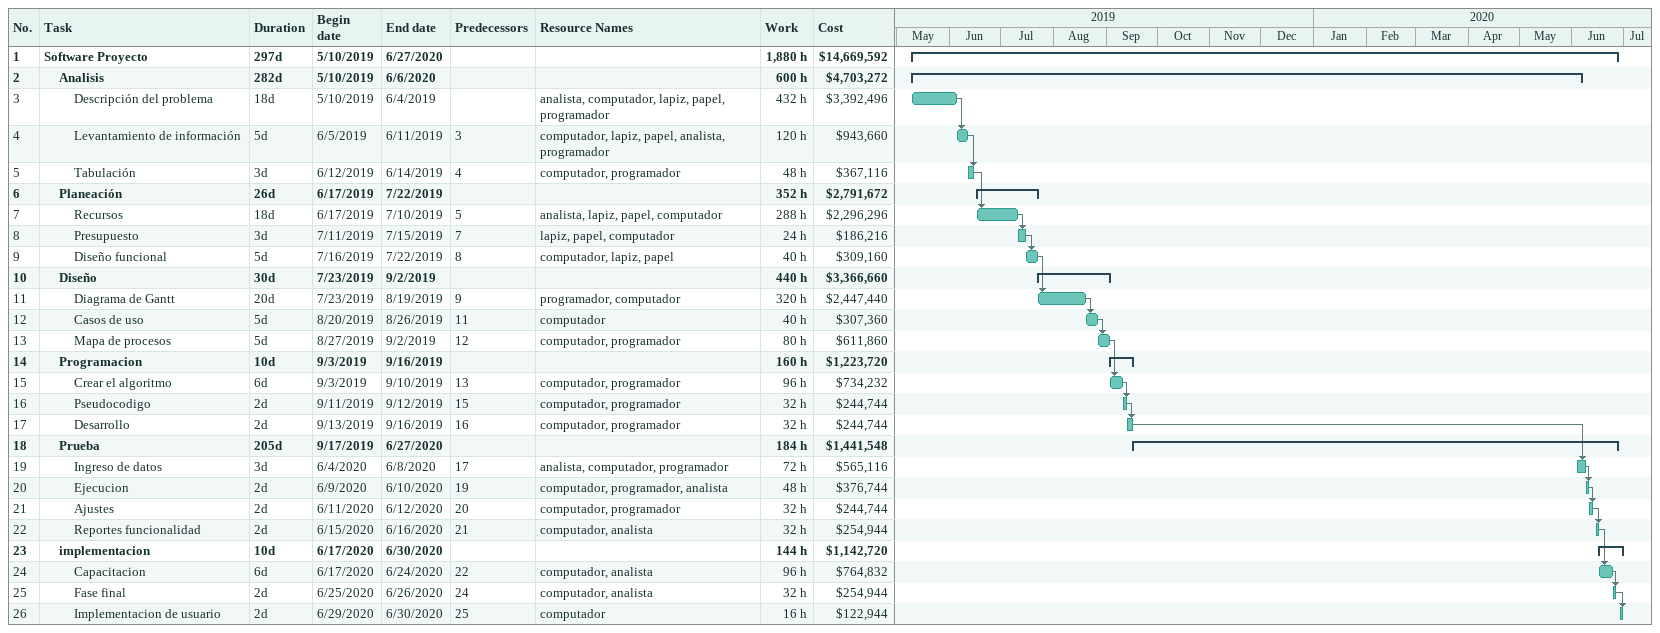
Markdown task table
| ID | Level | Task | Duration | Start | Finish | Predecessors | Resources | Work (h) | Cost ($) |
|---|---|---|---|---|---|---|---|---|---|
| 1 | 1 | **Software Proyecto** | 297d | 2019-05-10 | 2020-06-27 |  |  | 1880 | 14669592 |
| 2 | 2 | **Analisis** | 282d | 2019-05-10 | 2020-06-06 |  |  | 600 | 4703272 |
| 3 | 3 | Descripción del problema | 18d | 2019-05-10 | 2019-06-04 |  | analista, computador, lapiz, papel, programador | 432 | 3392496 |
| 4 | 3 | Levantamiento de información | 5d | 2019-06-05 | 2019-06-11 | 3 | computador, lapiz, papel, analista, programador | 120 | 943660 |
| 5 | 3 | Tabulación | 3d | 2019-06-12 | 2019-06-14 | 4 | computador, programador | 48 | 367116 |
| 6 | 2 | **Planeación** | 26d | 2019-06-17 | 2019-07-22 |  |  | 352 | 2791672 |
| 7 | 3 | Recursos | 18d | 2019-06-17 | 2019-07-10 | 5 | analista, lapiz, papel, computador | 288 | 2296296 |
| 8 | 3 | Presupuesto | 3d | 2019-07-11 | 2019-07-15 | 7 | lapiz, papel, computador | 24 | 186216 |
| 9 | 3 | Diseño funcional | 5d | 2019-07-16 | 2019-07-22 | 8 | computador, lapiz, papel | 40 | 309160 |
| 10 | 2 | **Diseño** | 30d | 2019-07-23 | 2019-09-02 |  |  | 440 | 3366660 |
| 11 | 3 | Diagrama de Gantt | 20d | 2019-07-23 | 2019-08-19 | 9 | programador, computador | 320 | 2447440 |
| 12 | 3 | Casos de uso | 5d | 2019-08-20 | 2019-08-26 | 11 | computador | 40 | 307360 |
| 13 | 3 | Mapa de procesos | 5d | 2019-08-27 | 2019-09-02 | 12 | computador, programador | 80 | 611860 |
| 14 | 2 | **Programacion** | 10d | 2019-09-03 | 2019-09-16 |  |  | 160 | 1223720 |
| 15 | 3 | Crear el algoritmo | 6d | 2019-09-03 | 2019-09-10 | 13 | computador, programador | 96 | 734232 |
| 16 | 3 | Pseudocodigo | 2d | 2019-09-11 | 2019-09-12 | 15 | computador, programador | 32 | 244744 |
| 17 | 3 | Desarrollo | 2d | 2019-09-13 | 2019-09-16 | 16 | computador, programador | 32 | 244744 |
| 18 | 2 | **Prueba** | 205d | 2019-09-17 | 2020-06-27 |  |  | 184 | 1441548 |
| 19 | 3 | Ingreso de datos | 3d | 2020-06-04 | 2020-06-08 | 17 | analista, computador, programador | 72 | 565116 |
| 20 | 3 | Ejecucion | 2d | 2020-06-09 | 2020-06-10 | 19 | computador, programador, analista | 48 | 376744 |
| 21 | 3 | Ajustes | 2d | 2020-06-11 | 2020-06-12 | 20 | computador, programador | 32 | 244744 |
| 22 | 3 | Reportes funcionalidad | 2d | 2020-06-15 | 2020-06-16 | 21 | computador, analista | 32 | 254944 |
| 23 | 2 | **implementacion** | 10d | 2020-06-17 | 2020-06-30 |  |  | 144 | 1142720 |
| 24 | 3 | Capacitacion | 6d | 2020-06-17 | 2020-06-24 | 22 | computador, analista | 96 | 764832 |
| 25 | 3 | Fase final | 2d | 2020-06-25 | 2020-06-26 | 24 | computador, analista | 32 | 254944 |
| 26 | 3 | Implementacion de usuario | 2d | 2020-06-29 | 2020-06-30 | 25 | computador | 16 | 122944 |
